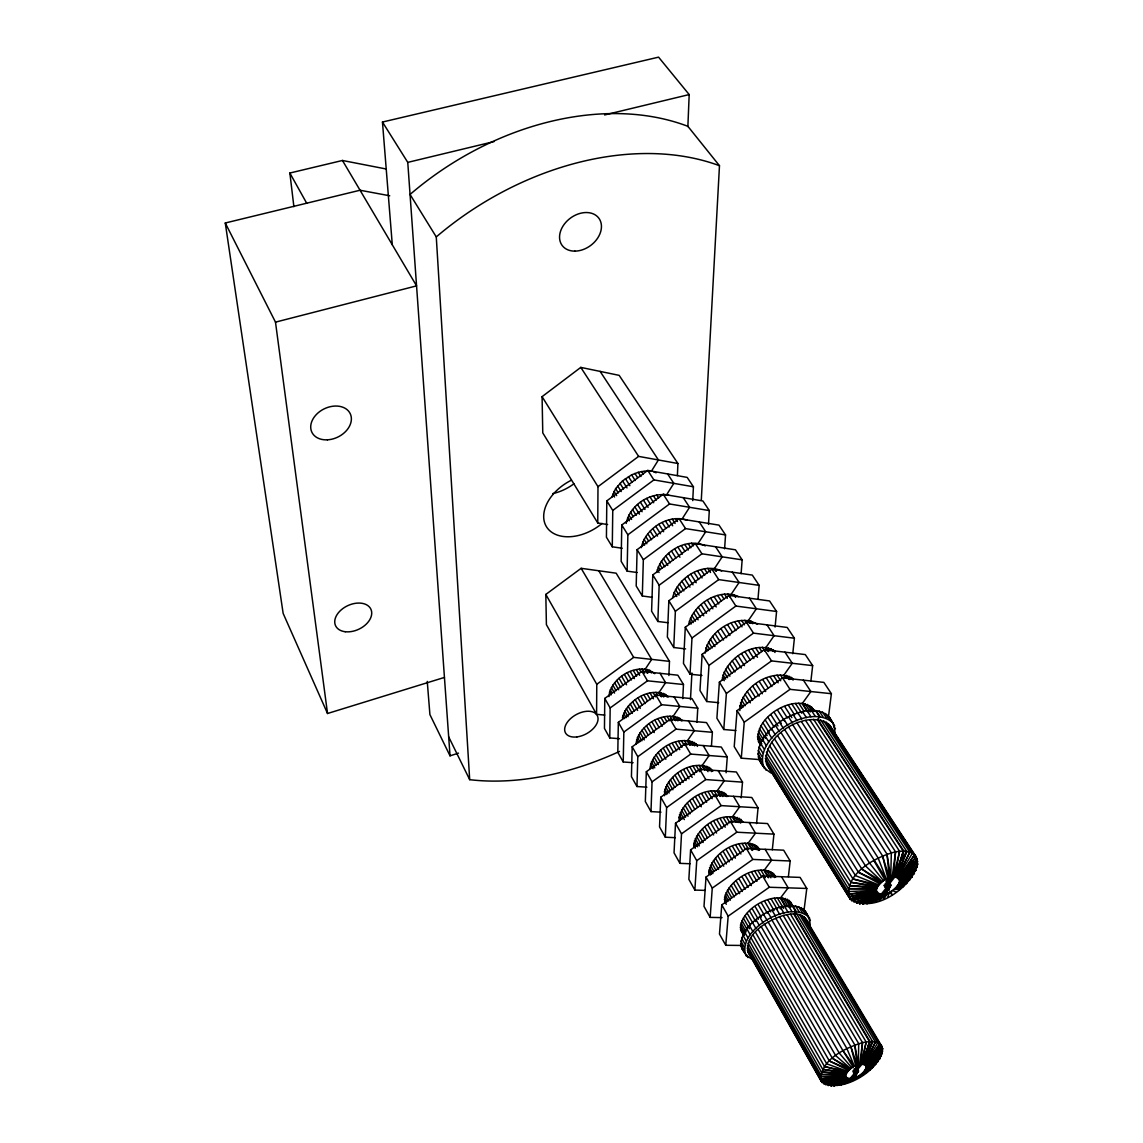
<?xml version="1.0" encoding="UTF-8"?>
<svg xmlns="http://www.w3.org/2000/svg" width="1143" height="1143" viewBox="0 0 1143 1143"><rect width="100%" height="100%" fill="white"/><g stroke="black" fill="none" stroke-linecap="round" stroke-linejoin="round"><path stroke-width="1.5" d="M604.733 715.075L596.589 714.346L596.775 684.314L545.825 594.431L581.13 568.314L616.163 573.186L669.469 661.354L668.869 675.513M607.605 524.537L597.76 523.008L597.989 486.675L542.082 396.65L580.787 367.389L619.163 375.361L677.913 463.501L677.399 475.617M917.7 864.137L916.086 856.693L829.961 725.576C808.23 706.103 757.566 738.021 767.596 765.867L849.992 898.884C873.566 914.5 911.1 888.382 917.7 864.137L899.641 881.024C898.112 889.511 880.724 900.455 876.31 890.268C877.71 881.739 895.355 870.695 899.641 881.024L917.729 861.393L899.627 880.124L917.172 858.907L828.289 723.605M682.771 698.659L683.471 684.514L677.842 675.199L641.923 671.384L604.776 698.43L604.461 728.434L609.762 737.921L619.606 738.721M692.729 500.62L693.43 486.775L687.186 477.403L647.752 470.43L606.804 500.877L606.433 537.224L612.277 546.797L622.178 548.254M608.976 696.616C610.362 677.37 638.737 660.74 654.739 673.684M609.762 737.921L610.162 707.946L604.776 698.43M612.277 546.797L612.762 510.45L606.804 500.877M696.959 722.276L697.773 708.16L692.015 698.644L655.911 695.101L618.334 722.362L617.806 752.294L623.221 761.981L633.108 762.695M708.489 524.423L709.303 510.578L702.916 500.991L663.24 494.276L621.778 524.994L621.149 561.327L627.121 571.129L637.08 572.514M856.064 1069.534L857.407 1072.134L853.65 1073.306L853.421 1071.934L858.35 1064.733L858.707 1043.63L783.255 915.472C767.725 920.658 744.822 933.074 748.136 952.29L821.017 1080.907C838.562 1096.494 884.253 1069.034 882.21 1046.917L805.372 918.215C799.729 912.2 790.399 913.743 783.255 915.472M623.221 761.981L623.835 732.063L618.334 722.362M627.121 571.129L627.864 534.795L621.778 524.994M887.225 882.582L889.525 886.654C881.21 891.726 887.039 879.41 890.754 877.381L891.326 852.764L805.601 720.461M711.432 746.393L712.375 732.306L706.503 722.59L670.198 719.318L632.179 746.779L631.436 776.654L636.965 786.527L646.895 787.184M724.605 548.783L725.534 534.924L718.99 525.123L679.099 518.665L637.108 549.669L636.194 585.988L642.309 596.003L652.339 597.332M636.022 744.15C637.951 724.862 666.283 708.046 682.685 720.661M636.965 786.527L637.794 756.695L632.179 746.779M642.309 596.003L643.338 559.699L637.108 549.669M726.091 772.754L727.277 756.952L721.276 747.036L684.786 744.036L646.324 771.725L645.338 801.514L650.981 811.601L660.983 812.173M741.107 573.686L742.15 559.841L735.463 549.812L695.33 543.639L652.782 574.915L651.596 611.219L657.854 621.478L667.926 622.721M649.967 768.653C652.182 749.351 680.471 732.463 697.101 744.879M650.981 811.601L652.053 781.855L646.324 771.725M657.854 621.478L659.168 585.187L652.782 574.915M687.872 126.602L689.186 94.569L658.568 57.15L382.462 122.044L392.292 244.802M741.164 797.885L742.507 782.141L736.378 771.996L699.687 769.31L660.768 797.214L659.54 826.903L665.312 837.205L675.356 837.69M757.98 599.189L759.152 585.359L752.308 575.086L711.946 569.214L668.841 600.761L667.355 637.037L673.756 647.524L685.586 648.895M712.818 771.254C697.359 755.28 663.797 775.054 664.526 795.671M665.312 837.205L666.626 807.558L660.768 797.214M673.756 647.524L675.37 611.276L668.841 600.761M756.58 823.56L758.052 807.858L751.794 797.5L714.918 795.114L675.513 823.246L674.041 852.835L679.928 863.351L690.043 863.751M775.097 627.021L776.568 611.476L769.553 600.947L728.963 595.389L685.286 627.236L683.471 663.454L690.029 674.199L701.931 675.47M727.834 796.5C712.16 780.74 678.656 800.614 679.071 821.217M679.928 863.351L681.514 833.818L675.513 823.246M690.029 674.199L691.972 638.008L685.286 627.236M690.472 699.673L691.915 672.97M701.288 500.32L719.476 165.706L687.886 126.33A254.646 184.566 -33.7 0 0 410.051 194.453L436.269 236.915L469.687 779.669A231.9 147.09 -30 0 0 619.492 751.437M772.311 849.778L773.94 834.133L767.553 823.56L730.477 821.503L690.601 849.849L688.858 879.324L694.873 890.083L705.045 890.383M792.771 653.739L794.399 638.223L787.213 627.45L746.393 622.221L702.116 654.353L699.987 690.515L706.703 701.516L718.676 702.688M693.915 847.32C693.844 826.718 727.262 806.758 743.179 822.274M705.245 653.053C707.731 631.222 737.721 612.005 757.495 624.335M694.873 890.083L696.73 860.665L690.601 849.849M706.703 701.516L708.974 665.383L702.116 654.353M788.399 876.581L790.184 860.993L783.655 850.178L746.393 848.463L706.017 877.052L704.002 906.385L710.146 917.386L722.062 917.615M810.887 681.114L812.659 665.626L805.301 654.582L764.253 649.71L719.376 682.142L716.904 718.233L723.776 729.505L735.821 730.548M709.074 873.981C709.374 853.407 742.707 833.361 758.852 848.635M722.205 680.299C725.062 658.425 755.052 639.108 775.068 651.224M710.146 917.386L712.275 888.097L706.017 877.052M723.776 729.505L726.391 693.444L719.376 682.142M786.927 914.614L862.522 1042.63L860.836 1064.162L854.593 1070.72M803.958 910.857L806.787 888.454L800.1 877.395L762.652 876.038L721.776 904.856L719.476 934.045L725.762 945.29L741.164 945.447M828.346 717.747L831.39 693.701L823.846 682.385L782.569 677.885L737.064 710.617L734.22 746.622L741.278 758.166L760.309 759.652M725.205 903.013C720.99 882.51 762.752 857.55 775.425 877.353M793.085 678.756C772.454 666.655 739.992 687.357 739.85 710.603M725.762 945.29L728.177 916.157L721.776 904.856M741.278 758.166L744.25 722.205L737.064 710.617M809.687 719.69L895.555 851.821L893.512 876.867L886.454 884.625M743.764 935.388C728.834 914.014 779.112 884.239 791.785 904.856M760.924 745.036C745.965 720.99 798.8 687.7 814.802 711.446M752.908 959.763C707.86 934.317 807.715 874.881 810.216 925.673M771.496 773.254C720.733 741.778 833.304 673.956 835.162 735.22M746.179 956.019C735.549 930.302 791.47 897.612 809.701 918.215M764.124 768.096C752.037 737.964 810.401 701.188 833.447 723.333M859.636 1064.39L862.522 1042.63C868.994 1041.344 878.41 1040.044 882.21 1046.917L866.437 1066.362C865.165 1074.106 851.692 1082.65 845.549 1076.492C846.72 1068.734 860.379 1060.09 866.437 1066.362L882.782 1048.845L803.829 916.729M892.169 877.052L895.555 851.821C902.513 850.678 911.428 850.378 916.086 856.693L899.427 879.31L917.172 858.907M862.522 1042.63C845.306 1047.888 819.531 1059.932 821.017 1080.907L845.763 1077.106L822.131 1082.535L747.393 950.304M895.555 851.821C875.967 856.607 842.334 874.524 849.992 898.884L876.924 892.697L851.706 900.655L790.885 802.5M890.368 880.053L890.883 876.824M626.207 523.423C629.65 504.935 650.667 491.461 668.941 495.262M813.587 719.318L899.584 851.292L894.969 876.795L889.84 883.282L887.168 884.139M790.456 914.1L866.151 1041.959L862.165 1064.033L857.636 1069.448L855.235 1070.291M641.323 547.668C645.138 528.495 668.226 513.821 687.072 520.151M622.406 717.975C626.393 700.03 652.753 684.428 668.569 696.93M656.796 572.472C660.925 552.712 686.257 536.681 705.302 545.883M672.613 597.846C677.042 578.044 702.402 561.913 721.676 570.943M688.815 623.835C693.544 603.961 718.947 587.759 738.449 596.589M890.597 880.053L891.354 876.824M899.584 851.292L893.512 876.867L885.325 885.768M866.151 1041.959L860.836 1064.162L853.592 1071.691M820.603 719.79L906.77 851.435L895.926 876.881L903.299 851.178L817.202 719.376M796.814 914.086L872.652 1041.644L863.022 1064.033L869.509 1041.659L793.742 913.943M611.891 497.005L615.634 488.618L622.535 480.874L631.608 474.874L638.223 472.316L644.781 471.059L651.353 471.316L658.411 459.943L600.118 371.389M903.299 851.178L894.969 876.795L903.913 851.192L817.802 719.404L819.96 716.447L816.145 710.632M869.509 1041.659L862.165 1064.033L870.066 1041.616L794.271 913.943L796.2 911.442L790.284 901.527M887.74 897.141L889.583 892.111L891.997 894.783L891.026 891.311M883.839 894.169L870.723 903.213C872.638 899.112 895.226 889.125 889.84 883.282M823.589 720.661L909.799 852.164L897.784 877.467L912.371 853.307L826.146 721.947M799.543 914.629L875.409 1042.045L864.722 1064.39L877.753 1042.787L801.872 915.514M885.796 885.196L889.325 877.838L886.997 854.135L801.443 721.662M888.111 892.812L883.425 899.198L890.168 886.096L888.511 883.482M854.007 1071.205L857.079 1065.19L854.821 1044.959L779.497 916.672M856.236 1077.092L852.378 1080.807L858.579 1070.92L857.636 1069.448M909.799 852.164L896.926 877.11L906.77 851.435L900.555 860.822M875.409 1042.045L863.922 1064.147L872.652 1041.644L867.094 1050.046M856.264 1078.921L857.564 1076.449L860.079 1076.806L858.85 1075.734M886.654 893.369L879.11 900.884L890.64 885.511L889.111 882.682M666.612 494.762L673.827 483.346L667.612 473.916M682.242 518.751L689.572 507.278L683.228 497.634M698.216 543.282L705.702 531.766L725.534 534.924M854.935 1077.62L848.506 1082.407L853.664 1078.063L858.407 1071.162L856.936 1068.662M731.306 594.089L739.092 582.487L759.152 585.359M865.38 1064.747L879.696 1043.859L865.894 1065.19L881.196 1045.231L866.237 1065.747L882.21 1046.917M898.512 877.981L914.471 854.835L899.07 878.581L916.086 856.693M886.539 883.096L888.797 887.139L882.496 894.355L866.751 903.799L881.067 894.397L886.168 887.968L884.511 885.354M882.782 1048.845L866.465 1067.091L882.81 1051.017M854.778 1068.676L856.764 1072.563L851.192 1078.635L840.948 1084.75L852.392 1078.42M866.323 1067.862L882.367 1053.36L866.008 1068.705L881.467 1055.875L865.551 1069.591L880.053 1058.518L864.951 1070.491L878.224 1061.247L864.194 1071.42L875.995 1063.99M899.47 882.01L917.157 867.08L899.112 883.053L916.1 870.166L898.569 884.11L914.471 873.395L897.884 885.211L912.385 876.681L897.026 886.311L909.857 879.939M874.866 902.256L885.254 893.84M597.989 486.675L638.623 456.386L677.913 463.501M612.762 510.45L653.91 479.903L693.43 486.775M627.864 534.795L669.541 503.963L709.303 510.578M643.338 559.699L685.543 528.595L705.702 531.766L699.202 521.908M659.168 585.187L701.931 553.798L742.15 559.841M675.37 611.276L718.704 579.615L739.092 582.487L732.292 572.157M596.775 684.314L633.665 657.382L669.469 661.354M691.972 638.008L735.878 606.047L776.568 611.476M610.162 707.946L647.495 680.814L683.471 684.514M708.974 665.383L753.48 633.136L794.399 638.223M623.835 732.063L661.597 704.717L697.773 708.16M637.794 756.695L675.999 729.148L712.375 732.306M726.391 693.444L771.525 660.897L812.659 665.626M652.053 781.855L690.715 754.08L727.277 756.952M744.25 722.205L790.013 689.343L831.39 693.701M666.626 807.558L705.745 779.569L742.507 782.141M681.514 833.818L721.104 805.601L758.052 807.858M696.73 860.665L736.806 832.218L773.94 834.133M712.275 888.097L752.851 859.422L790.184 860.993M728.177 916.157L769.268 887.254L806.787 888.454M887.768 887.339L890.683 885.496L888.983 882.91M844.691 1083.735L853.664 1078.063M869.409 900.37L859.593 903.784L880.096 894.355L863.065 903.97L881.067 894.397L862.494 903.942M863.308 1072.348L873.381 1066.733L862.322 1073.248L870.452 1069.419L861.236 1074.12L867.208 1072.034M859.593 903.784L879.096 894.14L856.536 903.141L878.224 893.783L853.907 902.098M856.521 1069.148C860.922 1077.692 841.977 1081.692 837.362 1085.436L849.892 1078.763L830.89 1085.85L849.006 1078.792L834.033 1085.793L849.892 1078.763L854.392 1073.377L852.935 1070.862M833.504 1085.807L839.619 1083.164M830.89 1085.85L848.092 1078.678L828.104 1085.521L847.306 1078.449L825.717 1084.85M896.026 887.425L906.899 883.196L894.912 888.482L903.613 886.354L893.697 889.497L899.97 889.368M427.253 681.385L429.911 714.589L450.028 755.837L458.486 753.137M389.734 195.782L360.045 190.238L225.271 222.999L283.15 613.405L327.527 713.503L444.441 677.428M851.706 900.655L877.495 893.283M849.992 898.884L876.538 891.969L848.806 896.741L766.324 763.61M225.271 222.999L275.492 322.14L416.566 285.864L342.457 160.477L289.865 173.036L293.88 206.669M846.634 1078.092L823.703 1083.835L846.106 1077.663L822.131 1082.535M382.462 122.044L407.765 162.377L494.09 141.575M604.59 114.957L689.186 94.569M848.806 896.741L876.324 891.169L848.106 894.312L765.539 761.095M821.017 1080.907L845.549 1076.492L820.345 1079.021L845.506 1075.777L820.231 1076.892L747.165 948.076M848.106 894.312L876.31 890.268L848.02 891.611L765.31 758.309M860.065 1074.963L863.708 1074.506M765.596 755.337L848.449 888.683L876.81 888.254L849.42 885.582L766.396 752.194M747.393 945.661L820.574 1074.549L845.934 1074.149L821.403 1072.034L748.079 943.104M820.574 1074.549L845.649 1074.991M848.449 888.683L876.467 889.283M821.403 1072.034L846.391 1073.277L822.746 1069.377L749.279 940.403M849.42 885.582L877.338 887.182L850.978 882.325L767.739 748.922M822.746 1069.377L846.992 1072.363L824.546 1066.605L750.908 937.631M850.978 882.325L878.024 886.082L853.021 878.981L769.568 745.593M342.457 160.477L386.263 169.007M824.546 1066.605L847.749 1071.434L826.76 1063.833L752.937 934.845M853.021 878.981L878.881 884.968L855.535 875.652L771.868 742.293M653.667 471.83L656.139 472.788M755.38 932.059L829.389 1061.018L849.62 1069.591L832.361 1058.261L758.152 929.345M774.597 739.007L858.507 872.309L880.996 882.782L861.851 869.066L777.683 735.835M892.383 890.44L896.055 892.183M829.389 1061.018L848.635 1070.491M858.507 872.309L879.881 883.839M832.361 1058.261L850.706 1068.705L835.662 1055.589L761.252 926.744M861.851 869.066L882.225 881.753L865.551 865.965L781.155 732.82M743.45 933.631L741.035 930.859M851.892 1067.862L839.233 1053.046L764.624 924.287M886.368 881.11L888.34 883.582L886.682 880.982M883.553 880.796L869.566 863.051L784.912 730.02M768.167 922.015L842.962 1050.688L854.421 1066.362L846.863 1048.517L771.882 919.958M886.082 883.368L888.797 887.139M886.125 881.196L889.525 886.654M788.856 727.462L886.368 879.11L878.124 857.95L792.999 725.176M748.136 952.29L749.308 954.019M741.664 948.376L742.95 950.304M827.789 715.347L831.59 721.133M831.861 721.576L834.719 725.905M825.417 713.503L829.232 719.304M715.547 546.74L722.205 556.827L714.575 568.385L716.39 571.171M749.422 598.175L756.395 608.762L748.451 620.406L750.365 623.335M766.967 624.835L774.111 635.679L766.01 647.367L768.696 651.496M784.955 652.153L792.27 663.254L783.998 674.984L785.841 677.799M803.372 680.142L810.873 691.529L802.443 703.288L810.916 716.747M833.547 725.891L835.447 728.777M822.531 712.075L826.346 717.875M819.231 711.089L823.031 716.89M914.8 856.936L916.757 859.907M854.364 1068.919L856.764 1072.563M815.502 710.575L819.302 716.39M811.544 706.96L814.245 711.103M773.211 649.738L774.997 652.482M791.213 677.299L793.056 680.099M809.687 705.531L813.287 711.046M770.968 648.581L772.754 651.339M788.984 676.156L790.813 678.971M807.444 704.417L815.259 716.332M733.692 594.517L735.549 597.375M750.837 620.82L752.751 623.749M768.41 647.767L770.211 650.51M786.413 675.356L789.17 679.585M804.872 703.645L810.273 711.932M714.075 568.328L715.889 571.114M747.951 620.349L749.865 623.278M765.51 647.309L768.196 651.439M783.498 674.941L785.327 677.756M801.929 703.245L807.344 711.56M855.836 1069.719L857.407 1072.134M580.787 367.389L638.623 456.386M647.752 470.43L653.91 479.903M663.24 494.276L669.541 503.963M679.099 518.665L685.543 528.595M695.33 543.639L701.931 553.798M711.946 569.214L718.704 579.615M728.963 595.389L735.878 606.047M746.393 622.221L753.48 633.136M764.253 649.71L771.525 660.897M782.569 677.885L790.013 689.343M727.748 593.874L729.605 596.732M744.865 620.22L746.779 623.149M762.41 647.209L765.081 651.339M780.369 674.856L782.198 677.67M798.786 703.188L804.186 711.503M802.6 711.775L806.401 717.618M675.57 518.579L677.485 521.508M691.515 543.154L693.287 545.883M707.817 568.314L710.532 572.5M724.505 594.06L727.291 598.361M741.607 620.435L744.464 624.835M759.123 647.452L761.795 651.581M777.054 675.127L780.726 680.771M795.442 703.488L801.743 713.203M797.971 713.103L801.757 718.947M641.537 471.502L643.352 474.316M656.739 495.005L658.597 497.877M672.284 519.051L675.127 523.465M688.186 543.654L690.843 547.754M704.474 568.843L707.188 573.029M721.133 594.617L723.919 598.918M738.207 621.006L741.993 626.878M755.68 648.052L759.252 653.567M773.597 675.756L778.169 682.814M791.956 704.145L798.243 713.875M638.223 472.316L640.952 476.531M653.396 495.833L656.182 500.148M668.912 519.908L672.698 525.78M684.786 544.525L688.315 549.997M701.03 569.728L704.645 575.329M717.675 595.532L721.376 601.275M734.706 621.963L738.492 627.836M752.151 649.024L757.495 657.296M770.039 676.756L774.597 683.828M788.356 705.174L794.628 714.904M793.271 714.846L797.028 720.69M797.214 723.233L882.553 855.85L889.325 877.838M634.879 473.431L637.594 477.645M650.024 496.976L653.71 502.734M665.497 521.065L669.284 526.952M681.342 545.711L684.871 551.197M697.559 570.943L702.059 577.958M714.161 596.775L718.776 603.947M731.163 623.221L735.878 630.565M748.565 650.31L753.894 658.597M766.41 678.07L771.868 686.557M784.698 706.517L791.856 717.647M788.599 717.004L792.356 722.862M631.608 474.874L635.208 480.503M646.709 498.448L650.396 504.206M662.154 522.551L665.926 528.452M677.97 547.226L682.357 554.084M694.144 572.472L698.644 579.487M710.703 598.332L716.232 606.947M727.662 624.807L732.377 632.165M745.036 651.91L750.351 660.211M762.838 679.699L768.296 688.2M781.083 708.174L787.341 717.933M887.339 879.381L889.011 881.982M887.411 880.782L889.068 883.382M783.998 719.519L787.741 725.391M628.436 476.617L632.036 482.246M643.495 500.205L648.095 507.406M658.911 524.337L663.626 531.709M674.684 549.026L679.942 557.27M690.815 574.3L696.201 582.73M707.346 600.175L712.861 608.805M724.262 626.678L729.906 635.508M741.607 653.81L746.908 662.111M759.366 681.628L765.696 691.544M777.569 710.132L784.684 721.276M885.139 883.782L887.64 887.697L885.611 883.582M887.239 887.325L889.14 890.311M885.239 885.296L886.897 887.897M625.392 478.617L629.879 485.675M640.423 502.234L645.009 509.449M655.796 526.38L660.497 533.767M671.527 551.097L675.899 557.97M687.629 576.386L693.001 584.83M704.117 602.29L709.603 610.919M720.99 628.807L726.619 637.651M738.278 655.968L744.45 665.655M755.994 683.8L762.324 693.73M774.154 712.332L781.269 723.49M883.939 885.311L885.596 887.911M779.597 722.376L783.326 728.248M622.535 480.874L627.007 487.932M637.523 504.506L642.109 511.721M652.867 528.68L657.554 536.067M668.555 553.412L672.913 560.284M684.614 578.729L689.972 587.159M701.059 604.633L706.545 613.277M717.904 631.179L723.519 640.023M735.149 658.354L741.307 668.055M752.823 686.214L759.123 696.158M770.939 714.761L778.026 725.934M775.468 725.491L779.183 731.363M619.949 483.318L623.521 488.961M634.908 506.963L639.466 514.179M650.196 531.152L653.939 537.067M665.855 555.898L670.212 562.77M681.885 581.23L686.329 588.274M698.287 607.162L703.759 615.806M715.075 633.722L719.747 641.094M732.277 660.911L737.549 669.241M749.908 688.786L755.309 697.316M767.982 717.361L774.168 727.134M771.625 728.848L775.34 734.72M617.634 485.904L621.192 491.561M632.55 509.564L636.194 515.35M647.81 533.767L651.539 539.682M663.426 558.541L667.769 565.414M679.413 583.887L683.857 590.931M695.773 609.833L700.33 617.034M712.532 636.394L717.19 643.78M729.691 663.612L734.949 671.941M747.279 691.501L752.665 700.03M765.31 720.09L771.482 729.863M615.634 488.618L618.306 492.862M630.522 512.293L633.251 516.636M645.752 536.51L648.552 540.953M661.34 561.284L664.797 566.799M677.285 586.645L680.828 592.288M693.615 612.605L698.144 619.82M710.332 639.194L714.975 646.581M727.448 666.412L731.82 673.356M744.993 694.315L750.365 702.845M762.981 722.905L769.125 732.692M768.153 732.377L771.854 738.264M614.005 491.39L616.663 495.633M628.85 515.079L631.579 519.422M644.052 539.31L646.838 543.754M659.597 564.099L662.197 568.228M675.513 589.459L679.056 595.103M691.801 615.434L695.43 621.206M708.489 642.023L712.189 647.938M725.562 669.269L729.92 676.199M743.079 697.173L746.65 702.859M761.009 725.776L767.153 735.563M765.138 736.021L768.825 741.907M612.748 494.205L614.52 497.034M627.578 517.893L629.379 520.794M642.737 542.139L644.595 545.097M658.254 566.928L659.982 569.685M674.141 592.303L676.785 596.532M690.401 618.277L693.101 622.621M707.046 644.881L709.817 649.324M724.091 672.127L727.562 677.685M741.55 700.03L745.122 705.731M759.452 728.648L765.581 738.435M657.325 569.743L659.054 572.5M689.4 621.106L691.215 623.992M706.017 647.695L707.874 650.653M723.033 674.941L725.648 679.113M740.478 702.859L743.136 707.131M758.338 731.463L763.581 739.864M762.595 739.707L766.267 745.593M722.39 677.67L724.291 680.714M739.792 705.588L741.578 708.431M757.638 734.192L761.995 741.178M757.395 736.792L761.752 743.793M760.595 743.393L764.267 749.279M757.638 739.192L760.252 743.393M758.295 741.407L760.895 745.607M759.138 747.008L762.795 752.894M770.296 769.268L789.013 799.471M758.238 750.508L761.895 756.409M757.938 753.837L761.581 759.724M842.962 1050.688L853.121 1067.091M758.223 756.923L761.867 762.81M762.467 764.338L766.096 770.211M759.095 759.724L762.724 765.61M597.76 523.008L542.768 432.897L542.082 396.65M805.372 918.215L807.101 922.03M803.429 908.914L806.801 914.557M807.858 916.257L810.387 920.472M801.257 907.571L804.629 913.214M598.761 570.757L651.696 659.368L645.295 669.084L647.767 673.27M660.011 673.284L665.612 682.657L659.097 692.415L661.626 696.673M674.099 696.873L679.814 706.445L673.184 716.218L675.77 720.576M688.486 720.947L694.315 730.72L687.572 740.521L690.201 744.965M703.159 745.536L709.131 755.523L702.259 765.339L704.96 769.882M718.161 770.653L724.262 780.84L717.275 790.685L720.604 796.314M733.492 796.3L739.721 806.729L732.606 816.588L736.006 822.331M749.151 822.517L755.509 833.176L748.265 843.048L752.623 850.392M765.153 849.32L771.668 860.208L764.281 870.109L768.725 877.61M781.526 876.71L788.17 887.84L780.655 897.755L785.984 906.756M806.858 920.044L808.53 922.858M798.628 906.585L802 912.228M795.614 905.97L798.986 911.628M805.143 910.585L807.015 914.843M757.88 847.034L759.609 849.963M773.897 873.981L775.683 876.967M695.73 743.464L697.487 746.422M710.446 768.21L712.246 771.225M725.476 793.485L727.148 796.285M740.835 819.302L742.536 822.174M756.523 845.691L759.138 850.078M772.554 872.652L775.225 877.138M788.941 900.213L795.599 911.442M665.497 694.287L667.183 697.13M679.614 718.047L681.342 720.947M694.03 742.293L695.787 745.25M708.746 767.053L711.432 771.596M723.776 792.356L726.276 796.557M739.121 818.188L741.678 822.489M754.809 844.591L758.295 850.449M770.853 871.58L774.411 877.567M787.241 899.155L791.685 906.642M649.653 670.069L651.31 672.856M663.483 693.358L665.169 696.201M677.599 717.132L679.313 720.033M692.001 741.407L694.644 745.836M706.717 766.181L709.403 770.725M721.733 791.499L724.248 795.714M737.092 817.359L740.493 823.089M752.78 843.777L756.252 849.649M768.81 870.78L772.368 876.781M785.198 898.398L790.527 907.371M788.57 905.942L791.942 911.614M889.225 882.496L890.84 885.211M647.395 669.398L649.053 672.184M661.211 692.701L663.74 696.973M675.313 716.49L677.899 720.847M689.715 740.778L692.344 745.236M704.417 765.581L708.003 771.639M719.433 790.913L722.762 796.542M734.778 816.802L738.178 822.546M750.451 843.248L753.937 849.12M766.482 870.28L770.925 877.781M782.855 897.912L788.184 906.899M644.852 669.041L647.324 673.227M658.654 692.372L661.183 696.644M672.741 716.175L675.327 720.533M687.129 740.493L689.758 744.936M701.816 765.31L704.502 769.853M716.818 790.67L720.147 796.285M732.149 816.573L735.549 822.317M747.808 843.034L752.165 850.378M763.824 870.094L768.267 877.61M780.198 897.755L785.527 906.756M784.655 906.513L788.013 912.2M642.152 668.969L644.623 673.156M655.939 692.315L657.611 695.158M670.012 716.147L672.584 720.504M684.371 740.478L687 744.922M699.045 765.324L701.731 769.868M714.032 790.699L717.361 796.328M729.348 816.616L732.749 822.374M744.993 843.12L748.465 848.992M760.995 870.194L765.424 877.71M777.34 897.884L783.555 908.385M581.13 568.314L633.665 657.382M641.923 671.384L647.495 680.814M655.911 695.101L661.597 704.717M670.198 719.318L675.999 729.148M684.786 744.036L690.715 754.08M699.687 769.31L705.745 779.569M714.918 795.114L721.104 805.601M730.477 821.503L736.806 832.218M746.393 848.463L752.851 859.422M762.652 876.038L769.268 887.254M780.569 907.456L783.927 913.143M639.308 669.198L640.952 671.984M653.082 692.558L655.596 696.83M667.126 716.404L669.698 720.762M681.471 740.75L684.1 745.207M696.13 765.61L699.702 771.682M711.103 791.013L714.418 796.657M726.391 816.959L729.791 822.731M742.021 843.491L745.493 849.378M757.995 870.595L761.538 876.61M774.325 898.298L780.526 908.828M636.351 669.712L639.637 675.299M650.11 693.087L653.453 698.802M664.14 716.961L666.698 721.333M678.456 741.336L681.957 747.279M693.087 766.224L696.659 772.297M708.031 791.642L712.189 798.7M723.305 817.616L727.548 824.817M738.907 844.163L743.236 851.521M754.851 871.295L759.281 878.824M771.168 899.027L777.354 909.557M776.397 908.785L779.74 914.471M633.351 670.541L636.622 676.127M647.067 693.93L650.41 699.645M661.083 717.818L664.497 723.648M675.37 742.221L679.742 749.651M689.986 767.124L694.444 774.725M704.902 792.57L709.046 799.629M720.147 818.559L725.219 827.218M735.721 845.134L740.907 853.978M751.637 872.28L756.952 881.339M767.925 900.055L774.097 910.585M772.154 910.428L775.497 916.129M775.683 918.158L850.849 1046.588L857.079 1065.19M630.307 671.613L634.394 678.613M643.995 695.044L647.338 700.759M657.982 718.947L662.24 726.234M672.255 743.364L676.613 750.808M686.829 768.282L692.172 777.411M701.716 793.756L706.674 802.229M716.932 819.774L722.005 828.432M732.477 846.363L737.664 855.221M748.365 873.538L753.666 882.596M764.624 901.327L770.782 911.885M767.953 912.428L771.282 918.129M627.321 672.97L631.407 679.971M640.994 696.401L645.166 703.559M654.939 720.333L659.197 727.634M669.184 744.765L673.541 752.223M683.743 769.71L689.058 778.854M698.602 795.199L703.545 803.686M713.775 821.245L718.833 829.904M729.291 847.849L735.32 858.193M745.15 875.052L751.322 885.625M761.367 902.87L767.524 913.414M855.45 1065.69L856.907 1068.205M855.621 1069.162L857.407 1072.22M624.449 674.556L628.521 681.571M638.08 698.016L642.237 705.174M651.996 721.962L656.253 729.263M666.212 746.408L671.412 755.352M680.728 771.368L686.043 780.512M695.558 796.885L701.316 806.787M710.703 822.931L716.59 833.061M726.191 849.563L732.206 859.922M742.021 876.795L748.165 887.368M758.195 904.627L764.338 915.186M763.81 914.7L767.139 920.415M854.264 1070.562L855.721 1073.077L854.535 1070.434M853.607 1070.762L855.064 1073.277M621.678 676.356L626.55 684.771M635.279 699.83L640.266 708.417M649.181 723.79L654.253 732.563M663.354 748.251L667.683 755.723M677.842 773.24L683.143 782.384M692.644 798.757L697.559 807.258M707.76 824.832L713.632 834.962M723.205 851.492L729.205 861.836M738.992 878.724L745.136 889.311M755.137 906.57L761.267 917.143M759.866 917.229L763.181 922.944M619.077 678.356L623.135 685.371M632.665 701.845L637.623 710.446M646.524 725.819L650.738 733.134M660.668 750.294L665.855 759.266M675.113 775.297L680.414 784.455M689.886 800.829L694.801 809.33M704.96 826.918L709.989 835.619M720.376 853.592L726.362 863.951M736.135 880.839L742.25 891.44M752.237 908.714L758.352 919.286M756.152 919.958L759.452 925.673M616.734 680.485L620.778 687.514M630.279 703.988L634.408 711.16M644.109 727.977L648.324 735.292M658.225 752.465L662.54 759.938M672.641 777.483L677.042 785.112M687.372 803.029L692.272 811.53M702.416 829.132L707.431 837.819M717.804 855.807L723.776 866.18M733.52 883.082L739.635 893.669M749.594 910.957L755.694 921.544M614.634 682.742L618.663 689.772M628.15 706.245L632.265 713.418M641.952 730.248L646.152 737.564M656.039 754.751L660.325 762.224M670.427 779.769L674.813 787.413M685.114 805.329L690.015 813.845M700.13 831.447L705.131 840.148M715.475 858.136L720.59 867.023M731.163 885.411L736.392 894.498M747.193 913.3L752.423 922.372M752.723 922.858L756.009 928.587M612.819 685.071L616.048 690.701M626.307 708.589L629.607 714.332M640.08 732.592L644.281 739.921M654.139 757.109L658.425 764.581M668.498 782.141L672.884 789.77M683.157 807.701L688.043 816.216M698.144 833.818L703.131 842.52M713.461 860.522L718.561 869.409M729.105 887.797L734.32 896.884M745.107 915.7L750.322 924.773M749.608 925.887L752.894 931.616M873.752 860.379L884.925 879.91M611.334 687.443L614.548 693.072M624.792 710.975L628.078 716.704M638.537 734.978L641.895 740.835M652.582 759.495L655.996 765.481M666.898 784.527L670.398 790.642M681.542 810.101L685.6 817.188M696.501 836.219L700.645 843.477M711.775 862.922L716.018 870.337M727.391 890.211L731.734 897.784M743.364 918.115L749.422 928.702M746.922 928.973L750.194 934.703M610.191 689.829L611.805 692.644M623.635 713.361L626.093 717.661M637.351 737.364L639.866 741.764M651.367 761.881L654.782 767.867M665.669 786.927L669.155 793.028M680.271 812.502L684.328 819.588M695.201 838.619L699.345 845.877M710.446 865.322L713.832 871.252M726.048 892.612L730.363 900.184M741.978 920.501L747.165 929.573M609.433 692.172L611.034 694.987M622.849 715.704L624.478 718.576M636.551 739.721L638.208 742.65M650.524 764.238L653.082 768.725M664.812 789.27L667.426 793.856M679.399 814.845L681.828 819.102M694.301 840.962L697.601 846.763M709.517 867.666L712.903 873.595M725.076 894.94L728.534 900.998M740.993 922.844L746.165 931.916M744.65 932.074L747.922 937.803M664.312 791.528L666.055 794.585M678.871 817.102L680.485 819.931M693.744 843.22L695.401 846.12M708.96 869.909L711.489 874.352M724.491 897.184L727.077 901.727M740.378 925.073L744.679 932.631M693.615 845.363L695.273 848.249M708.803 872.038L710.489 874.995M724.319 899.312L726.048 902.341M740.193 927.187L744.493 934.745M724.576 901.241L726.305 904.27M740.421 929.102L743.864 935.145M742.879 935.145L746.136 940.875M741.593 938.132L744.836 943.861M750.922 955.462L752.665 958.548M754.423 961.649L759.681 970.921M762.324 975.565L764.067 978.665M765.824 981.751L767.582 984.852M769.339 987.938L771.968 992.581M777.226 1001.854L778.983 1004.954M780.74 1008.04L782.484 1011.141M792.142 1028.157L793.885 1031.243M795.642 1034.344L797.4 1037.43M807.044 1054.446L808.801 1057.546M814.93 1068.376L816.688 1071.462M818.445 1074.563L821.074 1079.192M740.807 941.003L744.05 946.733M740.564 943.689L743.807 949.419M746.365 954.748L747.979 957.605M740.85 946.161L744.093 951.876M885.768 883.525L888.04 887.554M596.589 714.346L546.397 624.635L545.825 594.431M289.865 173.036L306.681 203.211M854.092 1069.076L856.078 1072.934M813.002 708.689L814.03 710.703M829.961 725.576L831.118 727.905M829.647 717.561L830.918 720.133M448.67 736.835L469.687 779.669M850.849 1046.588L855.764 1065.719M882.553 855.85L887.868 878.395M854.821 1044.959L858.35 1064.733M886.997 854.135L890.754 877.381M888.94 876.81L889.625 881.667M275.492 322.14L327.527 713.503M407.765 162.377L450.028 755.837M436.269 236.915A260.161 183.98 -33.5 0 1 719.476 165.706M573.9 483.803A39.519 27.046 -31.4 0 1 552.798 493.605M602.075 523.437A40.319 26.889 -31.4 0 1 547.14 527.752A40.319 26.889 -31.4 0 1 571.214 480.289M574.929 251.131A22.86 17.016 -36.7 0 0 600.775 221.985A22.86 17.016 -36.7 0 0 565.771 222.371A22.86 17.016 -36.7 0 0 574.929 251.131M576.958 736.906A18.102 10.844 -28.9 0 0 597.503 716.004A18.102 10.844 -28.9 0 0 569.614 719.533A18.102 10.844 -28.9 0 0 576.958 736.906M327.398 439.826A21.303 15.673 -26.1 0 0 350.187 413.595A21.303 15.673 -26.1 0 0 315.525 415.423A21.303 15.673 -26.1 0 0 327.398 439.826M345.215 631.722A19.488 13.016 -25.1 0 0 371.675 612.076A19.488 13.016 -25.1 0 0 342.786 608.605A19.488 13.016 -25.1 0 0 345.215 631.722"/></g></svg>
